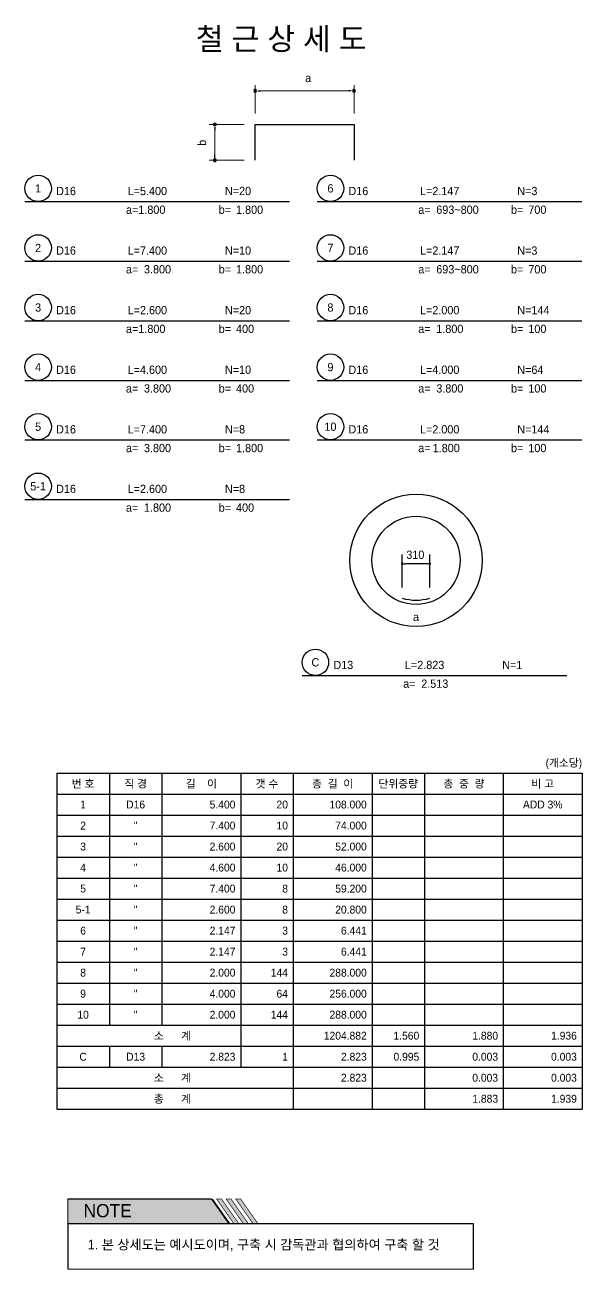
# Model space of a CAD drawing. Header units: millimetres. Extents: x 981 to 4484, y 155 to 1370.
# Drawn here: x 2103 to 2584, y 155 to 1229 of the extents above; entities that cross this region are included whole.
import ezdxf
from ezdxf.enums import TextEntityAlignment as Align

# ---------------------------------------------------------------- set-up
doc = ezdxf.new("R2010")
doc.units = ezdxf.units.MM
doc.layers.add('6', color=6, linetype='Continuous', lineweight=20)
for name, color, linetype in [('STYLE1', 5, 'Continuous'), ('U-CITY-BORD', 7, 'Continuous'), ('U-CITY-BORD-TEXT', 7, 'Continuous')]:
    doc.layers.add(name, color=color, linetype=linetype)
doc.styles.add('GHS', font='')
doc.styles.add('HY헤드라인M', font='H2GTRE.TTF')
doc.styles.get("Standard").update_dxf_attribs({"font": 'H2GTRE.TTF'})
doc.styles.add('T25', font='')
doc.styles.add('굴림', font='H2GTRE.TTF')
doc.styles.get('GHS').set_extended_font_data('Gulim')
doc.styles.get('T25').set_extended_font_data('Gulim')

msp = doc.modelspace()

# ---------------------------------------------------------------- hatches: boundary and pattern name
at = {"layer": 'U-CITY-BORD'}
h = msp.add_hatch(color=52, dxfattribs=at)
h.paths.add_polyline_path([(2139.801, 215.098), (2139.801, 194.046), (2278.719, 194.046), (2263.937, 215.098)])
h.paths.add_polyline_path([(2282.845, 194.046), (2287.051, 194.046), (2272.269, 215.098), (2268.063, 215.098)])
h.paths.add_polyline_path([(2280.601, 215.098), (2276.395, 215.098), (2291.177, 194.046), (2295.383, 194.046)])
h.paths.add_polyline_path([(2299.51, 194.046), (2303.715, 194.046), (2288.933, 215.098), (2284.728, 215.098)])
h.paths.add_polyline_path([(2150.409, 249.833), (2213.693, 249.239), (2213.86, 267.068), (2150.576, 267.662)], flags=9)

# ---------------------------------------------------------------- linework, layer by layer
at = {"color": 0, "linetype": 'ByBlock'}
for p, q in [((2303.935, 1171.99), (2306.316, 1171.99)), ((2384.475, 1171.99), (2382.094, 1171.99)), ((2266.614, 1140.415), (2266.614, 1138.033)), ((2266.614, 1114.281), (2266.614, 1116.663))]:
    msp.add_line(p, q, dxfattribs=at)
for p, q in [((2301.553, 1142.796), (2386.857, 1142.796)), ((2301.553, 1111.9), (2301.553, 1142.796)), ((2386.857, 1142.796), (2386.857, 1111.9))]:
    msp.add_line(p, q)
at = {"color": 4}
for p, q in [((2102.631, 1076.254), (2331.245, 1076.254)), ((2355.059, 1076.254), (2583.673, 1076.254)), ((2102.631, 1024.816), (2331.245, 1024.816)), ((2355.059, 1024.816), (2583.673, 1024.816)), ((2102.631, 973.378), (2331.245, 973.378)), ((2355.059, 973.378), (2583.673, 973.378)), ((2102.631, 921.94), (2331.245, 921.94)), ((2355.059, 921.94), (2583.673, 921.94)), ((2102.631, 870.501), (2331.245, 870.501)), ((2355.059, 870.501), (2583.673, 870.501)), ((2102.631, 819.063), (2331.245, 819.063)), ((2428.489, 743.146), (2428.489, 771.571)), ((2429.918, 763.633), (2431.347, 763.633)), ((2449.446, 763.633), (2431.347, 763.633)), ((2450.874, 763.633), (2449.446, 763.633)), ((2452.303, 743.146), (2452.303, 771.571)), ((2342.057, 667.059), (2570.671, 667.059)), ((2130.232, 582.935), (2583.832, 582.935)), ((2130.232, 582.935), (2130.232, 564.791)), ((2175.592, 582.935), (2175.592, 564.791)), ((2220.952, 582.935), (2220.952, 564.791)), ((2288.992, 582.935), (2288.992, 564.791)), ((2334.352, 582.935), (2334.352, 564.791)), ((2402.392, 582.935), (2402.392, 564.791)), ((2447.752, 582.935), (2447.752, 564.791)), ((2515.792, 582.935), (2515.792, 564.791)), ((2583.832, 582.935), (2583.832, 564.791)), ((2130.232, 564.791), (2583.832, 564.791)), ((2130.232, 564.791), (2130.232, 292.631)), ((2175.592, 564.791), (2175.592, 401.495)), ((2220.952, 564.791), (2220.952, 401.495)), ((2288.992, 564.791), (2288.992, 401.495)), ((2334.352, 564.791), (2334.352, 292.631)), ((2402.392, 564.791), (2402.392, 292.631)), ((2447.752, 564.791), (2447.752, 292.631)), ((2515.792, 564.791), (2515.792, 292.631)), ((2583.832, 564.791), (2583.832, 292.631)), ((2130.232, 546.647), (2583.832, 546.647)), ((2130.232, 528.503), (2583.832, 528.503)), ((2130.232, 510.359), (2583.832, 510.359)), ((2130.232, 492.215), (2583.832, 492.215)), ((2130.232, 474.071), (2583.832, 474.071)), ((2130.232, 455.927), (2583.832, 455.927)), ((2130.232, 437.783), (2583.832, 437.783)), ((2130.232, 419.639), (2583.832, 419.639)), ((2130.232, 401.495), (2583.832, 401.495)), ((2175.592, 401.495), (2175.592, 365.207)), ((2220.952, 401.495), (2220.952, 365.207)), ((2288.992, 401.495), (2288.992, 328.919)), ((2130.232, 383.351), (2583.832, 383.351)), ((2130.232, 365.207), (2583.832, 365.207)), ((2130.232, 347.063), (2583.832, 347.063)), ((2175.592, 347.063), (2175.592, 328.919)), ((2220.952, 347.063), (2220.952, 328.919)), ((2130.232, 328.919), (2583.832, 328.919)), ((2130.232, 310.775), (2583.832, 310.775)), ((2130.232, 292.631), (2583.832, 292.631))]:
    msp.add_line(p, q, dxfattribs=at)
for centre in [(2114.061, 1087.685), (2366.49, 1087.685), (2114.061, 1036.247), (2366.49, 1036.247), (2114.061, 984.809), (2366.49, 984.809), (2114.061, 933.37), (2366.49, 933.37), (2114.061, 881.932), (2366.49, 881.932), (2114.061, 830.494), (2353.488, 678.49)]:
    msp.add_circle(centre, 11.431, dxfattribs=at)
for radius in [57.154, 38.102]:
    msp.add_circle((2440.396, 766.471), radius)
at = {"color": 0, "linetype": 'ByBlock'}
for centre, start, end in [((2301.553, 1171.99), 0, 180), ((2301.553, 1171.99), 180, 0), ((2386.857, 1171.99), 0, 180), ((2386.857, 1171.99), 180, 0), ((2266.614, 1142.796), 90, 270), ((2266.614, 1142.796), 270, 90), ((2266.614, 1111.9), 90, 270), ((2266.614, 1111.9), 270, 90)]:
    msp.add_arc(centre, 1.191, start, end, dxfattribs=at)
at = {"color": 4}
for centre, start, end in [((2428.489, 763.633), 0, 180), ((2428.489, 763.633), 180, 0), ((2452.303, 763.633), 0, 180), ((2452.303, 763.633), 180, 0)]:
    msp.add_arc(centre, 0.714, start, end, dxfattribs=at)
msp.add_arc((2440.396, 775.044), 42.865, 253.872386, 286.127614)
at = {"layer": '6', "ltscale": 0.3}
for p, q in [((2301.553, 1152.322), (2301.553, 1176.753)), ((2306.316, 1171.99), (2382.094, 1171.99)), ((2386.857, 1152.322), (2386.857, 1176.753)), ((2292.028, 1142.796), (2261.851, 1142.796)), ((2266.614, 1111.9), (2266.614, 1138.033)), ((2292.028, 1111.9), (2261.851, 1111.9))]:
    msp.add_line(p, q, dxfattribs=at)
at = {"layer": 'U-CITY-BORD'}
for p, q in [((2139.69, 194.057), (2139.69, 154.799)), ((2139.69, 194.057), (2489.603, 193.888)), ((2489.603, 193.888), (2489.603, 154.631)), ((2139.69, 154.842), (2489.603, 154.631))]:
    msp.add_line(p, q, dxfattribs=at)
at = {"layer": 'U-CITY-BORD', "const_width": 0.981}
for points in [[(2139.69, 215.109), (2263.825, 215.109)], [(2139.69, 194.057), (2139.69, 215.109)], [(2263.825, 215.109), (2278.607, 194.057)], [(2264.542, 215.205), (2279.324, 194.154)]]:
    msp.add_lwpolyline(points, dxfattribs=at)
at = {"layer": 'U-CITY-BORD', "color": 7, "const_width": 0.568}
for points in [[(2268.108, 215.243), (2272.342, 215.243), (2287.032, 194.285), (2282.798, 194.285), (2268.108, 215.243)], [(2276.368, 215.243), (2280.602, 215.243), (2295.292, 194.285), (2291.058, 194.285), (2276.368, 215.243)], [(2284.68, 215.243), (2288.914, 215.243), (2303.605, 194.285), (2299.37, 194.285), (2284.68, 215.243)]]:
    msp.add_lwpolyline(points, dxfattribs=at)

# ---------------------------------------------------------------- texts
for s, height, style, p in [('철 근 상 세 도', 19.0512, 'GHS', (2323.977, 1216.745)), ('1', 7.144, '굴림', (2114.061, 1087.685)), ('6', 7.144, '굴림', (2366.49, 1087.685)), ('2', 7.144, '굴림', (2114.061, 1036.247)), ('7', 7.144, '굴림', (2366.49, 1036.247)), ('3', 7.144, '굴림', (2114.061, 984.809)), ('8', 7.144, '굴림', (2366.49, 984.809)), ('4', 7.144, '굴림', (2114.061, 933.37)), ('9', 7.144, '굴림', (2366.49, 933.37)), ('5', 7.144, '굴림', (2114.061, 881.932)), ('10', 7.1442, '굴림', (2366.49, 881.932)), ('5-1', 7.1442, '굴림', (2114.061, 830.494)), ('C', 7.144, '굴림', (2353.488, 678.49))]:
    msp.add_text(s, height=height, dxfattribs=dict(style=style)).set_placement(p, align=Align.MIDDLE_CENTER)
at = {"style": 'GHS'}
msp.add_text('a', height=7.144, dxfattribs=at).set_placement((2344.684, 1179.439))
msp.add_text('b', height=7.144, rotation=90, dxfattribs=at).set_placement((2259.165, 1124.418))
at = {"style": '굴림'}
for s, p in [('D16', (2129.587, 1079.684)), ('L=5.400', (2191.368, 1079.684)), ('N=20', (2275.374, 1079.684)), ('D16', (2382.015, 1079.684)), ('L=2.147', (2443.796, 1079.684)), ('N=3', (2527.802, 1079.684)), ('D16', (2129.587, 1028.245)), ('L=7.400', (2191.368, 1028.245)), ('N=10', (2275.374, 1028.245)), ('D16', (2382.015, 1028.245)), ('L=2.147', (2443.796, 1028.245)), ('N=3', (2527.802, 1028.245)), ('D16', (2129.587, 976.807)), ('L=2.600', (2191.368, 976.807)), ('N=20', (2275.374, 976.807)), ('D16', (2382.015, 976.807)), ('L=2.000', (2443.796, 976.807)), ('N=144', (2527.802, 976.807)), ('D16', (2129.587, 925.369)), ('L=4.600', (2191.368, 925.369)), ('N=10', (2275.374, 925.369)), ('D16', (2382.015, 925.369)), ('L=4.000', (2443.796, 925.369)), ('N=64', (2527.802, 925.369)), ('D16', (2129.587, 873.931)), ('L=7.400', (2191.368, 873.931)), ('N=8', (2275.374, 873.931)), ('D16', (2382.015, 873.931)), ('L=2.000', (2443.796, 873.931)), ('N=144', (2527.802, 873.931)), ('D16', (2129.587, 822.492)), ('L=2.600', (2191.368, 822.492)), ('N=8', (2275.374, 822.492)), ('D13', (2369.013, 670.488)), ('L=2.823', (2430.794, 670.488)), ('N=1', (2514.8, 670.488))]:
    msp.add_text(s, height=7.1442, dxfattribs=at).set_placement(p, align=Align.BOTTOM_LEFT)
for s, p in [('a=1.800', (2189.941, 1072.825)), ('b=', (2269.999, 1072.825)), ('1.800', (2284.971, 1072.825)), ('a=', (2442.37, 1072.825)), ('693~800', (2457.896, 1072.825)), ('b=', (2522.427, 1072.825)), ('700', (2537.4, 1072.825)), ('3.800', (2205.468, 1021.387)), ('b=', (2269.999, 1021.387)), ('1.800', (2284.971, 1021.387)), ('693~800', (2457.896, 1021.387)), ('b=', (2522.427, 1021.387)), ('700', (2537.4, 1021.387)), ('a=', (2189.941, 1021.387)), ('a=', (2442.37, 1021.387)), ('a=1.800', (2189.941, 969.949)), ('b=', (2269.999, 969.949)), ('400', (2284.971, 969.949)), ('a=', (2442.37, 969.949)), ('1.800', (2457.896, 969.949)), ('b=', (2522.427, 969.949)), ('100', (2537.4, 969.949)), ('a=', (2189.941, 918.511)), ('3.800', (2205.468, 918.511)), ('b=', (2269.999, 918.511)), ('400', (2284.971, 918.511)), ('a=', (2442.37, 918.511)), ('3.800', (2457.896, 918.511)), ('b=', (2522.427, 918.511)), ('100', (2537.4, 918.511)), ('a=', (2189.941, 867.072)), ('3.800', (2205.468, 867.072)), ('b=', (2269.999, 867.072)), ('1.800', (2284.971, 867.072)), ('a=', (2442.37, 867.072)), (' 1.800', (2452.194, 867.072)), ('b=', (2522.427, 867.072)), ('100', (2537.4, 867.072)), ('a=', (2189.941, 815.634)), ('1.800', (2205.468, 815.634)), ('b=', (2269.999, 815.634)), ('400', (2284.971, 815.634)), ('a=', (2429.368, 663.63)), ('2.513', (2444.894, 663.63))]:
    msp.add_text(s, height=7.1442, dxfattribs=at).set_placement(p, align=Align.TOP_LEFT)
at = {"color": 4, "style": 'T25'}
msp.add_text('310', height=7.1442, dxfattribs=at).set_placement((2432.015, 767.792))
msp.add_text('a', height=7.144).set_placement((2440.396, 714.106), align=Align.CENTER)
at = {"style": '굴림'}
msp.add_text('(개소당)', height=6.804, dxfattribs=at).set_placement((2583.832, 588.378), align=Align.RIGHT)
for s, p in [('번 호', (2152.912, 573.863)), ('직 경', (2198.272, 573.863)), ('길    이', (2254.972, 573.863)), ('갯 수', (2311.672, 573.863)), ('총  길  이', (2368.372, 573.863)), ('단위중량', (2425.072, 573.863)), ('총  중  량', (2481.772, 573.863)), ('비 고', (2549.812, 573.863)), ('1', (2152.912, 555.719)), ('D16', (2198.272, 555.719)), ('ADD 3%', (2549.812, 555.719)), ('2', (2152.912, 537.575)), ('"', (2198.272, 537.575)), ('3', (2152.912, 519.431)), ('"', (2198.272, 519.431)), ('4', (2152.912, 501.287)), ('"', (2198.272, 501.287)), ('5', (2152.912, 483.143)), ('"', (2198.272, 483.143)), ('5-1', (2152.912, 464.999)), ('"', (2198.272, 464.999)), ('6', (2152.912, 446.855)), ('"', (2198.272, 446.855)), ('7', (2152.912, 428.711)), ('"', (2198.272, 428.711)), ('8', (2152.912, 410.567)), ('"', (2198.272, 410.567)), ('9', (2152.912, 392.423)), ('"', (2198.272, 392.423)), ('10', (2152.912, 374.279)), ('"', (2198.272, 374.279)), ('소      계', (2230.024, 356.135)), ('C', (2152.912, 337.991)), ('D13', (2198.272, 337.991)), ('소      계', (2230.024, 319.847)), ('총      계', (2230.024, 301.703))]:
    msp.add_text(s, height=6.804, dxfattribs=at).set_placement(p, align=Align.MIDDLE)
for s, p in [('5.400', (2284.456, 555.719)), ('20', (2329.816, 555.719)), ('108.000', (2397.856, 555.719)), ('7.400', (2284.456, 537.575)), ('10', (2329.816, 537.575)), ('74.000', (2397.856, 537.575)), ('2.600', (2284.456, 519.431)), ('20', (2329.816, 519.431)), ('52.000', (2397.856, 519.431)), ('4.600', (2284.456, 501.287)), ('10', (2329.816, 501.287)), ('46.000', (2397.856, 501.287)), ('7.400', (2284.456, 483.143)), ('8', (2329.816, 483.143)), ('59.200', (2397.856, 483.143)), ('2.600', (2284.456, 464.999)), ('8', (2329.816, 464.999)), ('20.800', (2397.856, 464.999)), ('2.147', (2284.456, 446.855)), ('3', (2329.816, 446.855)), ('6.441', (2397.856, 446.855)), ('2.147', (2284.456, 428.711)), ('3', (2329.816, 428.711)), ('6.441', (2397.856, 428.711)), ('2.000', (2284.456, 410.567)), ('144', (2329.816, 410.567)), ('288.000', (2397.856, 410.567)), ('4.000', (2284.456, 392.423)), ('64', (2329.816, 392.423)), ('256.000', (2397.856, 392.423)), ('2.000', (2284.456, 374.279)), ('144', (2329.816, 374.279)), ('288.000', (2397.856, 374.279)), ('1204.882', (2397.856, 356.135)), ('1.560', (2443.216, 356.135)), ('1.880', (2511.256, 356.135)), ('1.936', (2579.296, 356.135)), ('2.823', (2284.456, 337.991)), ('1', (2329.816, 337.991)), ('2.823', (2397.856, 337.991)), ('0.995', (2443.216, 337.991)), ('0.003', (2511.256, 337.991)), ('0.003', (2579.296, 337.991)), ('2.823', (2397.856, 319.847)), ('0.003', (2511.256, 319.847)), ('0.003', (2579.296, 319.847)), ('1.883', (2511.256, 301.703)), ('1.939', (2579.296, 301.703))]:
    msp.add_text(s, height=6.804, dxfattribs=at).set_placement(p, align=Align.MIDDLE_RIGHT)
at = {"layer": 'STYLE1', "insert": (2156.908, 179.954), "char_height": 16.6698, "attachment_point": 1, "style": 'HY헤드라인M'}
msp.add_mtext('{\\H0.5x;\\C7;1. 본 상세도는 예시도이며, 구축 시 감독관과 협의하여 구축 할 것}', dxfattribs=at)
at = {"layer": 'U-CITY-BORD-TEXT', "color": 7, "true_color": 0xffffff, "style": 'HY헤드라인M'}
msp.add_text('NOTE', height=11.4444, rotation=360, dxfattribs=at).set_placement((2153.3, 199.368))

doc.saveas('drawing.dxf')
